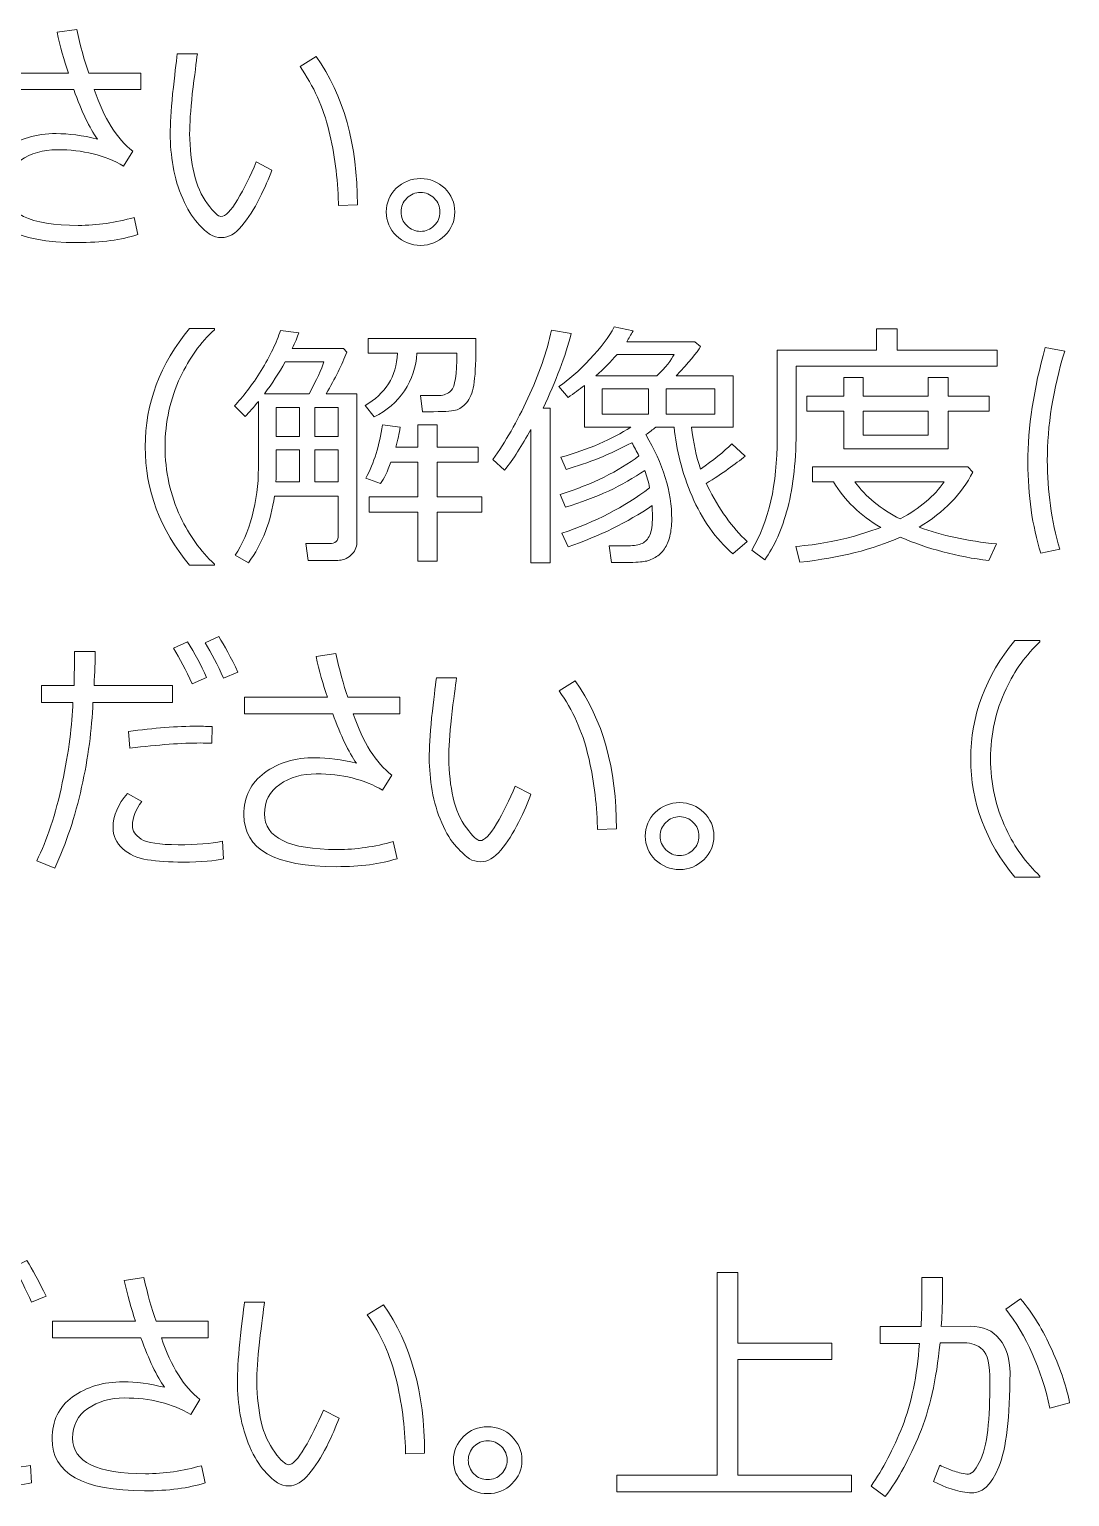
# Model space of a CAD drawing. Extents: x 0 to 812, y 0 to 300.
# Drawn here: x 673.75 to 693.76, y 183.8 to 212.01 of the extents above; entities that cross this region are included whole.
import ezdxf

# ---------------------------------------------------------------- set-up
doc = ezdxf.new("R2010")
doc.units = 0
doc.header["$MEASUREMENT"] = 0
doc.layers.add('TEMPLATE', color=216, linetype='CONTINUOUS', true_color=0x4c004c)

# ---------------------------------------------------------------- blocks, each defined once
blk = doc.blocks.new('block 3')
at = {"layer": 'TEMPLATE', "color": 252, "lineweight": 9, "true_color": 0x989898}
for points in [[(689.416, -96.058), (689.416, -95.328), (688.701, -95.328), (688.701, -95.042), (689.416, -95.042), (689.416, -94.681), (689.783, -94.681), (689.783, -95.042), (691.037, -95.042), (691.037, -94.681), (691.421, -94.681), (691.421, -95.042), (692.212, -95.042), (692.212, -95.328), (691.421, -95.328), (691.421, -96.058), (689.416, -96.058)], [(685.659, -95.389), (685.659, -94.901), (684.768, -94.901), (684.768, -95.389), (685.659, -95.389)], [(685.996, -94.901), (685.996, -95.389), (686.931, -95.389), (686.931, -94.901), (685.996, -94.901)], [(678.945, -95.262), (678.496, -95.262), (678.496, -95.821), (678.945, -95.821), (678.945, -95.262)], [(679.69, -95.821), (679.69, -95.262), (679.236, -95.262), (679.236, -95.821), (679.69, -95.821)], [(689.783, -95.328), (689.783, -95.792), (691.037, -95.792), (691.037, -95.328), (689.783, -95.328)], [(679.69, -96.69), (679.69, -96.072), (679.236, -96.072), (679.236, -96.69), (679.69, -96.69)]]:
    blk.add_lwpolyline(points, dxfattribs=at)
at = {"layer": 'TEMPLATE', "color": 214, "lineweight": 9, "true_color": 0x7f007f}
blk.add_lwpolyline([(685.047, -116.111), (685.047, -115.791), (686.978, -115.791), (686.978, -111.89), (687.376, -111.89), (687.376, -113.252), (689.182, -113.252), (689.182, -113.567), (687.376, -113.567), (687.376, -115.791), (689.559, -115.791), (689.559, -116.111), (685.047, -116.111)], dxfattribs=at)
at = {"layer": 'TEMPLATE', "color": 252, "lineweight": 9, "true_color": 0x989898}
for points, knots in [([(675.837, -91.935), (675.521, -92.038), (675.133, -92.089), (674.673, -92.089), (673.486, -92.089), (672.893, -91.756), (672.893, -91.09), (672.893, -90.745), (673.025, -90.476), (673.288, -90.284), (673.552, -90.091), (673.877, -89.994), (674.262, -89.994), (674.505, -89.994), (674.769, -90.029), (675.056, -90.099), (674.906, -89.888), (674.755, -89.571), (674.602, -89.149), (674.602, -89.149), (672.903, -89.149), (672.903, -89.149), (672.903, -89.149), (672.903, -88.83), (672.903, -88.83), (672.903, -88.83), (674.499, -88.83), (674.499, -88.83), (674.415, -88.585), (674.341, -88.324), (674.28, -88.046), (674.28, -88.046), (674.66, -87.99), (674.66, -87.99), (674.729, -88.307), (674.806, -88.587), (674.892, -88.83), (674.892, -88.83), (675.893, -88.83), (675.893, -88.83), (675.893, -88.83), (675.893, -89.149), (675.893, -89.149), (675.893, -89.149), (674.995, -89.149), (674.995, -89.149), (675.184, -89.701), (675.431, -90.095), (675.737, -90.331), (675.737, -90.331), (675.559, -90.619), (675.559, -90.619), (675.204, -90.409), (674.779, -90.304), (674.284, -90.304), (674.011, -90.304), (673.777, -90.372), (673.581, -90.507), (673.386, -90.642), (673.288, -90.832), (673.288, -91.076), (673.288, -91.532), (673.755, -91.759), (674.687, -91.759), (675.053, -91.759), (675.412, -91.708), (675.764, -91.606), (675.764, -91.606), (675.837, -91.935), (675.837, -91.935)], [0, 0, 0, 0, 1, 1, 1, 2, 2, 2, 3, 3, 3, 4, 4, 4, 5, 5, 5, 6, 6, 6, 7, 7, 7, 8, 8, 8, 9, 9, 9, 10, 10, 10, 11, 11, 11, 12, 12, 12, 13, 13, 13, 14, 14, 14, 15, 15, 15, 16, 16, 16, 17, 17, 17, 18, 18, 18, 19, 19, 19, 20, 20, 20, 21, 21, 21, 22, 22, 22, 23, 23, 23, 23]), ([(678.413, -90.695), (678.358, -90.85), (678.278, -91.03), (678.175, -91.237), (678.072, -91.444), (677.958, -91.621), (677.833, -91.77), (677.709, -91.919), (677.58, -91.994), (677.446, -91.994), (677.365, -91.994), (677.292, -91.974), (677.229, -91.935), (677.165, -91.896), (677.082, -91.82), (676.98, -91.708), (676.877, -91.596), (676.783, -91.442), (676.698, -91.245), (676.612, -91.049), (676.551, -90.844), (676.513, -90.629), (676.476, -90.414), (676.457, -90.205), (676.457, -90.002), (676.457, -89.819), (676.473, -89.561), (676.504, -89.228), (676.543, -88.878), (676.573, -88.622), (676.594, -88.461), (676.594, -88.461), (676.98, -88.461), (676.98, -88.461), (676.96, -88.608), (676.928, -88.863), (676.882, -89.228), (676.848, -89.553), (676.831, -89.81), (676.831, -89.999), (676.836, -90.282), (676.864, -90.537), (676.916, -90.763), (676.968, -90.989), (677.055, -91.184), (677.175, -91.345), (677.295, -91.507), (677.382, -91.588), (677.434, -91.588), (677.519, -91.588), (677.624, -91.481), (677.751, -91.265), (677.878, -91.049), (677.999, -90.807), (678.113, -90.539), (678.113, -90.539), (678.413, -90.695), (678.413, -90.695)], [0, 0, 0, 0, 1, 1, 1, 2, 2, 2, 3, 3, 3, 4, 4, 4, 5, 5, 5, 6, 6, 6, 7, 7, 7, 8, 8, 8, 9, 9, 9, 10, 10, 10, 11, 11, 11, 12, 12, 12, 13, 13, 13, 14, 14, 14, 15, 15, 15, 16, 16, 16, 17, 17, 17, 18, 18, 18, 19, 19, 19, 19]), ([(680.058, -91.364), (680.058, -91.364), (679.692, -91.376), (679.692, -91.376), (679.692, -91.376), (679.692, -91.332), (679.692, -91.332), (679.679, -90.847), (679.618, -90.382), (679.51, -89.936), (679.402, -89.49), (679.217, -89.079), (678.955, -88.705), (678.955, -88.705), (679.265, -88.515), (679.265, -88.515), (679.794, -89.254), (680.058, -90.203), (680.058, -91.364)], [0, 0, 0, 0, 1, 1, 1, 2, 2, 2, 3, 3, 3, 4, 4, 4, 5, 5, 5, 6, 6, 6, 6]), ([(680.613, -91.501), (680.613, -91.323), (680.677, -91.172), (680.806, -91.046), (680.934, -90.921), (681.09, -90.859), (681.272, -90.859), (681.454, -90.859), (681.61, -90.921), (681.738, -91.046), (681.867, -91.172), (681.931, -91.323), (681.931, -91.501), (681.931, -91.678), (681.867, -91.829), (681.738, -91.955), (681.61, -92.08), (681.454, -92.143), (681.272, -92.143), (681.09, -92.143), (680.934, -92.08), (680.806, -91.955), (680.677, -91.829), (680.613, -91.678), (680.613, -91.501)], [0, 0, 0, 0, 1, 1, 1, 2, 2, 2, 3, 3, 3, 4, 4, 4, 5, 5, 5, 6, 6, 6, 7, 7, 7, 8, 8, 8, 8]), ([(680.898, -91.501), (680.898, -91.603), (680.935, -91.691), (681.008, -91.764), (681.082, -91.837), (681.169, -91.874), (681.272, -91.874), (681.374, -91.874), (681.462, -91.837), (681.536, -91.764), (681.609, -91.691), (681.646, -91.603), (681.646, -91.501), (681.646, -91.398), (681.609, -91.31), (681.536, -91.237), (681.462, -91.164), (681.374, -91.127), (681.272, -91.127), (681.169, -91.127), (681.082, -91.164), (681.008, -91.237), (680.935, -91.31), (680.898, -91.398), (680.898, -91.501)], [0, 0, 0, 0, 1, 1, 1, 2, 2, 2, 3, 3, 3, 4, 4, 4, 5, 5, 5, 6, 6, 6, 7, 7, 7, 8, 8, 8, 8]), ([(677.307, -98.289), (677.307, -98.289), (676.826, -98.289), (676.826, -98.289), (676.26, -97.609), (675.977, -96.85), (675.977, -96.014), (675.977, -95.184), (676.26, -94.426), (676.826, -93.741), (676.826, -93.741), (677.307, -93.741), (677.307, -93.741), (677.307, -93.741), (677.307, -93.765), (677.307, -93.765), (677.04, -94.013), (676.823, -94.314), (676.655, -94.671), (676.457, -95.094), (676.358, -95.542), (676.358, -96.014), (676.358, -96.489), (676.457, -96.939), (676.655, -97.364), (676.823, -97.72), (677.04, -98.022), (677.307, -98.27), (677.307, -98.27), (677.307, -98.289), (677.307, -98.289)], [0, 0, 0, 0, 1, 1, 1, 2, 2, 2, 3, 3, 3, 4, 4, 4, 5, 5, 5, 6, 6, 6, 7, 7, 7, 8, 8, 8, 9, 9, 9, 10, 10, 10, 10]), ([(679.68, -98.199), (679.68, -98.199), (679.109, -98.199), (679.109, -98.199), (679.109, -98.199), (679.067, -97.877), (679.067, -97.877), (679.067, -97.877), (679.516, -97.877), (679.516, -97.877), (679.632, -97.877), (679.69, -97.824), (679.69, -97.718), (679.69, -97.718), (679.69, -96.963), (679.69, -96.963), (679.69, -96.963), (678.462, -96.963), (678.462, -96.963), (678.397, -97.445), (678.23, -97.874), (677.961, -98.25), (677.961, -98.25), (677.705, -98.101), (677.705, -98.101), (677.844, -97.896), (677.953, -97.645), (678.033, -97.348), (678.114, -97.051), (678.154, -96.743), (678.154, -96.424), (678.154, -96.424), (678.154, -95.142), (678.154, -95.142), (678.062, -95.258), (677.977, -95.355), (677.9, -95.435), (677.9, -95.435), (677.691, -95.23), (677.691, -95.23), (677.86, -95.061), (678.031, -94.834), (678.206, -94.55), (678.38, -94.266), (678.504, -94.009), (678.579, -93.777), (678.579, -93.777), (678.931, -93.824), (678.931, -93.824), (678.905, -93.908), (678.862, -94.01), (678.804, -94.129), (678.804, -94.129), (679.792, -94.129), (679.792, -94.129), (679.792, -94.129), (679.853, -94.195), (679.853, -94.195), (679.762, -94.437), (679.63, -94.704), (679.456, -94.996), (679.456, -94.996), (680.046, -94.996), (680.046, -94.996), (680.046, -94.996), (680.046, -97.857), (680.046, -97.857), (680.046, -97.956), (680.008, -98.038), (679.933, -98.102), (679.857, -98.167), (679.773, -98.199), (679.68, -98.199)], [0, 0, 0, 0, 1, 1, 1, 2, 2, 2, 3, 3, 3, 4, 4, 4, 5, 5, 5, 6, 6, 6, 7, 7, 7, 8, 8, 8, 9, 9, 9, 10, 10, 10, 11, 11, 11, 12, 12, 12, 13, 13, 13, 14, 14, 14, 15, 15, 15, 16, 16, 16, 17, 17, 17, 18, 18, 18, 19, 19, 19, 20, 20, 20, 21, 21, 21, 22, 22, 22, 23, 23, 23, 24, 24, 24, 24]), ([(680.378, -95.44), (680.378, -95.44), (680.205, -95.22), (680.205, -95.22), (680.596, -95.001), (680.804, -94.667), (680.83, -94.219), (680.83, -94.219), (680.266, -94.219), (680.266, -94.219), (680.266, -94.219), (680.266, -93.934), (680.266, -93.934), (680.266, -93.934), (682.336, -93.934), (682.336, -93.934), (682.336, -93.934), (682.336, -94.107), (682.336, -94.107), (682.336, -94.436), (682.323, -94.677), (682.295, -94.83), (682.267, -94.983), (682.221, -95.097), (682.157, -95.171), (682.093, -95.246), (682.022, -95.294), (681.945, -95.313), (681.867, -95.333), (681.694, -95.342), (681.426, -95.342), (681.426, -95.342), (681.311, -95.342), (681.311, -95.342), (681.311, -95.342), (681.27, -95.032), (681.27, -95.032), (681.27, -95.032), (681.643, -95.032), (681.643, -95.032), (681.718, -95.032), (681.791, -94.999), (681.863, -94.933), (681.934, -94.867), (681.97, -94.629), (681.97, -94.219), (681.97, -94.219), (681.204, -94.219), (681.204, -94.219), (681.187, -94.478), (681.106, -94.717), (680.961, -94.937), (680.815, -95.157), (680.621, -95.324), (680.378, -95.44)], [0, 0, 0, 0, 1, 1, 1, 2, 2, 2, 3, 3, 3, 4, 4, 4, 5, 5, 5, 6, 6, 6, 7, 7, 7, 8, 8, 8, 9, 9, 9, 10, 10, 10, 11, 11, 11, 12, 12, 12, 13, 13, 13, 14, 14, 14, 15, 15, 15, 16, 16, 16, 17, 17, 17, 18, 18, 18, 18]), ([(683.394, -98.25), (683.394, -98.25), (683.394, -95.684), (683.394, -95.684), (683.224, -95.993), (683.056, -96.254), (682.888, -96.465), (682.888, -96.465), (682.664, -96.26), (682.664, -96.26), (682.904, -95.925), (683.129, -95.532), (683.338, -95.081), (683.548, -94.63), (683.699, -94.194), (683.791, -93.773), (683.791, -93.773), (684.17, -93.838), (684.17, -93.838), (684.057, -94.273), (683.877, -94.751), (683.628, -95.272), (683.628, -95.272), (683.767, -95.272), (683.767, -95.272), (683.767, -95.272), (683.767, -98.25), (683.767, -98.25), (683.767, -98.25), (683.394, -98.25), (683.394, -98.25)], [0, 0, 0, 0, 1, 1, 1, 2, 2, 2, 3, 3, 3, 4, 4, 4, 5, 5, 5, 6, 6, 6, 7, 7, 7, 8, 8, 8, 9, 9, 9, 10, 10, 10, 10]), ([(684.109, -97.94), (684.109, -97.94), (683.992, -97.679), (683.992, -97.679), (684.63, -97.464), (685.192, -97.173), (685.679, -96.805), (685.656, -96.692), (685.625, -96.581), (685.586, -96.47), (685.163, -96.762), (684.654, -96.998), (684.06, -97.178), (684.06, -97.178), (683.958, -96.934), (683.958, -96.934), (684.581, -96.732), (685.085, -96.485), (685.471, -96.192), (685.429, -96.102), (685.383, -96.018), (685.334, -95.938), (684.918, -96.161), (684.496, -96.332), (684.07, -96.451), (684.07, -96.451), (683.972, -96.216), (683.972, -96.216), (684.506, -96.067), (684.954, -95.874), (685.315, -95.638), (685.315, -95.638), (684.426, -95.638), (684.426, -95.638), (684.426, -95.638), (684.426, -94.837), (684.426, -94.837), (684.329, -94.913), (684.223, -94.99), (684.109, -95.066), (684.109, -95.066), (683.931, -94.859), (683.931, -94.859), (684.116, -94.734), (684.316, -94.559), (684.529, -94.334), (684.742, -94.11), (684.898, -93.902), (684.997, -93.711), (684.997, -93.711), (685.359, -93.787), (685.359, -93.787), (685.318, -93.865), (685.277, -93.935), (685.237, -93.997), (685.237, -93.997), (686.548, -93.997), (686.548, -93.997), (686.548, -93.997), (686.66, -94.087), (686.66, -94.087), (686.588, -94.203), (686.43, -94.392), (686.187, -94.654), (686.187, -94.654), (687.283, -94.654), (687.283, -94.654), (687.283, -94.654), (687.283, -95.638), (687.283, -95.638), (687.283, -95.638), (686.482, -95.638), (686.482, -95.638), (686.519, -95.937), (686.578, -96.207), (686.657, -96.446), (686.902, -96.277), (687.103, -96.115), (687.261, -95.96), (687.261, -95.96), (687.517, -96.194), (687.517, -96.194), (687.33, -96.349), (687.08, -96.525), (686.767, -96.722), (686.774, -96.732), (686.782, -96.748), (686.792, -96.771), (687.015, -97.216), (687.269, -97.572), (687.554, -97.837), (687.554, -97.837), (687.278, -98.072), (687.278, -98.072), (686.946, -97.782), (686.685, -97.414), (686.495, -96.966), (686.306, -96.518), (686.19, -96.076), (686.15, -95.638), (686.15, -95.638), (685.796, -95.638), (685.796, -95.638), (685.739, -95.686), (685.675, -95.735), (685.603, -95.782), (685.936, -96.338), (686.104, -96.88), (686.104, -97.408), (686.104, -97.53), (686.091, -97.638), (686.068, -97.734), (686.044, -97.829), (686.009, -97.911), (685.962, -97.979), (685.915, -98.047), (685.855, -98.102), (685.785, -98.144), (685.714, -98.185), (685.642, -98.212), (685.567, -98.223), (685.493, -98.234), (685.358, -98.24), (685.161, -98.24), (685.161, -98.24), (684.946, -98.24), (684.946, -98.24), (684.946, -98.24), (684.9, -97.918), (684.9, -97.918), (684.9, -97.918), (685.268, -97.918), (685.268, -97.918), (685.382, -97.918), (685.471, -97.903), (685.536, -97.873), (685.6, -97.843), (685.648, -97.79), (685.681, -97.715), (685.714, -97.641), (685.731, -97.521), (685.732, -97.357), (685.732, -97.357), (685.732, -97.327), (685.732, -97.327), (685.732, -97.277), (685.73, -97.216), (685.725, -97.147), (685.253, -97.47), (684.714, -97.735), (684.109, -97.94)], [0, 0, 0, 0, 1, 1, 1, 2, 2, 2, 3, 3, 3, 4, 4, 4, 5, 5, 5, 6, 6, 6, 7, 7, 7, 8, 8, 8, 9, 9, 9, 10, 10, 10, 11, 11, 11, 12, 12, 12, 13, 13, 13, 14, 14, 14, 15, 15, 15, 16, 16, 16, 17, 17, 17, 18, 18, 18, 19, 19, 19, 20, 20, 20, 21, 21, 21, 22, 22, 22, 23, 23, 23, 24, 24, 24, 25, 25, 25, 26, 26, 26, 27, 27, 27, 28, 28, 28, 29, 29, 29, 30, 30, 30, 31, 31, 31, 32, 32, 32, 33, 33, 33, 34, 34, 34, 35, 35, 35, 36, 36, 36, 37, 37, 37, 38, 38, 38, 39, 39, 39, 40, 40, 40, 41, 41, 41, 42, 42, 42, 43, 43, 43, 44, 44, 44, 45, 45, 45, 46, 46, 46, 47, 47, 47, 48, 48, 48, 49, 49, 49, 50, 50, 50, 50]), ([(688.498, -94.466), (688.498, -94.466), (688.498, -95.633), (688.498, -95.633), (688.498, -96.256), (688.443, -96.775), (688.334, -97.188), (688.224, -97.601), (688.077, -97.935), (687.893, -98.189), (687.893, -98.189), (687.646, -98.001), (687.646, -98.001), (687.97, -97.456), (688.132, -96.74), (688.132, -95.853), (688.132, -95.853), (688.132, -94.161), (688.132, -94.161), (688.132, -94.161), (690.039, -94.161), (690.039, -94.161), (690.039, -94.161), (690.039, -93.746), (690.039, -93.746), (690.039, -93.746), (690.437, -93.746), (690.437, -93.746), (690.437, -93.746), (690.437, -94.161), (690.437, -94.161), (690.437, -94.161), (692.363, -94.161), (692.363, -94.161), (692.363, -94.161), (692.363, -94.466), (692.363, -94.466), (692.363, -94.466), (688.498, -94.466), (688.498, -94.466)], [0, 0, 0, 0, 1, 1, 1, 2, 2, 2, 3, 3, 3, 4, 4, 4, 5, 5, 5, 6, 6, 6, 7, 7, 7, 8, 8, 8, 9, 9, 9, 10, 10, 10, 11, 11, 11, 12, 12, 12, 13, 13, 13, 13]), ([(693.567, -97.984), (693.567, -97.984), (693.203, -98.064), (693.203, -98.064), (693.037, -97.529), (692.954, -96.948), (692.954, -96.321), (692.954, -95.638), (693.065, -94.901), (693.288, -94.11), (693.288, -94.11), (693.662, -94.175), (693.662, -94.175), (693.439, -94.911), (693.327, -95.613), (693.327, -96.28), (693.327, -96.869), (693.407, -97.437), (693.567, -97.984)], [0, 0, 0, 0, 1, 1, 1, 2, 2, 2, 3, 3, 3, 4, 4, 4, 5, 5, 5, 6, 6, 6, 6]), ([(678.271, -94.996), (678.271, -94.996), (679.131, -94.996), (679.131, -94.996), (679.274, -94.729), (679.368, -94.524), (679.414, -94.383), (679.414, -94.383), (678.669, -94.383), (678.669, -94.383), (678.547, -94.601), (678.415, -94.805), (678.271, -94.996)], [0, 0, 0, 0, 1, 1, 1, 2, 2, 2, 3, 3, 3, 4, 4, 4, 4]), ([(685.051, -94.241), (684.932, -94.381), (684.797, -94.519), (684.646, -94.654), (684.646, -94.654), (685.818, -94.654), (685.818, -94.654), (685.984, -94.486), (686.095, -94.349), (686.15, -94.241), (686.15, -94.241), (685.051, -94.241), (685.051, -94.241)], [0, 0, 0, 0, 1, 1, 1, 2, 2, 2, 3, 3, 3, 4, 4, 4, 4]), ([(680.286, -97.271), (680.286, -97.271), (680.286, -96.98), (680.286, -96.98), (680.286, -96.98), (681.221, -96.98), (681.221, -96.98), (681.221, -96.98), (681.221, -96.312), (681.221, -96.312), (681.221, -96.312), (680.703, -96.312), (680.703, -96.312), (680.635, -96.496), (680.569, -96.631), (680.505, -96.719), (680.505, -96.719), (680.22, -96.622), (680.22, -96.622), (680.376, -96.325), (680.484, -95.984), (680.542, -95.596), (680.542, -95.596), (680.879, -95.638), (680.879, -95.638), (680.864, -95.755), (680.837, -95.884), (680.796, -96.026), (680.796, -96.026), (681.221, -96.026), (681.221, -96.026), (681.221, -96.026), (681.221, -95.596), (681.221, -95.596), (681.221, -95.596), (681.592, -95.596), (681.592, -95.596), (681.592, -95.596), (681.592, -96.026), (681.592, -96.026), (681.592, -96.026), (682.383, -96.026), (682.383, -96.026), (682.383, -96.026), (682.383, -96.312), (682.383, -96.312), (682.383, -96.312), (681.592, -96.312), (681.592, -96.312), (681.592, -96.312), (681.592, -96.98), (681.592, -96.98), (681.592, -96.98), (682.449, -96.98), (682.449, -96.98), (682.449, -96.98), (682.449, -97.271), (682.449, -97.271), (682.449, -97.271), (681.592, -97.271), (681.592, -97.271), (681.592, -97.271), (681.592, -98.218), (681.592, -98.218), (681.592, -98.218), (681.221, -98.218), (681.221, -98.218), (681.221, -98.218), (681.221, -97.271), (681.221, -97.271), (681.221, -97.271), (680.286, -97.271), (680.286, -97.271)], [0, 0, 0, 0, 1, 1, 1, 2, 2, 2, 3, 3, 3, 4, 4, 4, 5, 5, 5, 6, 6, 6, 7, 7, 7, 8, 8, 8, 9, 9, 9, 10, 10, 10, 11, 11, 11, 12, 12, 12, 13, 13, 13, 14, 14, 14, 15, 15, 15, 16, 16, 16, 17, 17, 17, 18, 18, 18, 19, 19, 19, 20, 20, 20, 21, 21, 21, 22, 22, 22, 23, 23, 23, 24, 24, 24, 24]), ([(678.496, -96.072), (678.496, -96.072), (678.496, -96.443), (678.496, -96.443), (678.496, -96.525), (678.494, -96.607), (678.489, -96.69), (678.489, -96.69), (678.945, -96.69), (678.945, -96.69), (678.945, -96.69), (678.945, -96.072), (678.945, -96.072), (678.945, -96.072), (678.496, -96.072), (678.496, -96.072)], [0, 0, 0, 0, 1, 1, 1, 2, 2, 2, 3, 3, 3, 4, 4, 4, 5, 5, 5, 5]), ([(690.5, -97.752), (689.983, -97.99), (689.339, -98.151), (688.569, -98.235), (688.569, -98.235), (688.489, -97.933), (688.489, -97.933), (688.708, -97.913), (688.912, -97.886), (689.1, -97.852), (689.288, -97.818), (689.444, -97.783), (689.569, -97.747), (689.693, -97.711), (689.879, -97.651), (690.124, -97.566), (689.724, -97.332), (689.421, -97.04), (689.216, -96.69), (689.216, -96.69), (688.813, -96.69), (688.813, -96.69), (688.813, -96.69), (688.813, -96.399), (688.813, -96.399), (688.813, -96.399), (691.801, -96.399), (691.801, -96.399), (691.801, -96.399), (691.894, -96.504), (691.894, -96.504), (691.684, -96.921), (691.34, -97.273), (690.862, -97.561), (691.295, -97.721), (691.792, -97.828), (692.353, -97.884), (692.353, -97.884), (692.204, -98.204), (692.204, -98.204), (691.592, -98.13), (691.024, -97.98), (690.5, -97.752)], [0, 0, 0, 0, 1, 1, 1, 2, 2, 2, 3, 3, 3, 4, 4, 4, 5, 5, 5, 6, 6, 6, 7, 7, 7, 8, 8, 8, 9, 9, 9, 10, 10, 10, 11, 11, 11, 12, 12, 12, 13, 13, 13, 14, 14, 14, 14]), ([(690.498, -97.403), (690.879, -97.196), (691.16, -96.959), (691.342, -96.69), (691.342, -96.69), (689.626, -96.69), (689.626, -96.69), (689.831, -96.975), (690.122, -97.213), (690.498, -97.403)], [0, 0, 0, 0, 1, 1, 1, 2, 2, 2, 3, 3, 3, 3]), ([(677.158, -100.449), (677.158, -100.449), (676.877, -100.573), (676.877, -100.573), (676.76, -100.311), (676.642, -100.083), (676.523, -99.89), (676.523, -99.89), (676.787, -99.768), (676.787, -99.768), (676.928, -99.987), (677.052, -100.214), (677.158, -100.449)], [0, 0, 0, 0, 1, 1, 1, 2, 2, 2, 3, 3, 3, 4, 4, 4, 4]), ([(677.761, -100.349), (677.761, -100.349), (677.48, -100.463), (677.48, -100.463), (677.371, -100.211), (677.254, -99.986), (677.131, -99.787), (677.131, -99.787), (677.39, -99.663), (677.39, -99.663), (677.502, -99.837), (677.625, -100.065), (677.761, -100.349)], [0, 0, 0, 0, 1, 1, 1, 2, 2, 2, 3, 3, 3, 4, 4, 4, 4]), ([(693.186, -104.289), (693.186, -104.289), (692.705, -104.289), (692.705, -104.289), (692.138, -103.609), (691.855, -102.85), (691.855, -102.014), (691.855, -101.184), (692.138, -100.426), (692.705, -99.741), (692.705, -99.741), (693.186, -99.741), (693.186, -99.741), (693.186, -99.741), (693.186, -99.765), (693.186, -99.765), (692.919, -100.012), (692.702, -100.314), (692.534, -100.671), (692.335, -101.094), (692.236, -101.542), (692.236, -102.014), (692.236, -102.489), (692.335, -102.939), (692.534, -103.364), (692.702, -103.72), (692.919, -104.022), (693.186, -104.27), (693.186, -104.27), (693.186, -104.289), (693.186, -104.289)], [0, 0, 0, 0, 1, 1, 1, 2, 2, 2, 3, 3, 3, 4, 4, 4, 5, 5, 5, 6, 6, 6, 7, 7, 7, 8, 8, 8, 9, 9, 9, 10, 10, 10, 10]), ([(675.014, -99.951), (675.014, -100.133), (675.007, -100.351), (674.992, -100.605), (674.992, -100.605), (676.499, -100.605), (676.499, -100.605), (676.499, -100.605), (676.499, -100.93), (676.499, -100.93), (676.499, -100.93), (674.97, -100.93), (674.97, -100.93), (674.952, -101.451), (674.88, -101.995), (674.754, -102.562), (674.628, -103.129), (674.456, -103.647), (674.238, -104.116), (674.238, -104.116), (673.889, -103.974), (673.889, -103.974), (674.09, -103.582), (674.254, -103.083), (674.381, -102.479), (674.507, -101.874), (674.575, -101.358), (674.584, -100.93), (674.584, -100.93), (673.984, -100.93), (673.984, -100.93), (673.984, -100.93), (673.984, -100.605), (673.984, -100.605), (673.984, -100.605), (674.607, -100.605), (674.607, -100.605), (674.613, -100.395), (674.616, -100.177), (674.616, -99.951), (674.616, -99.951), (675.014, -99.951), (675.014, -99.951)], [0, 0, 0, 0, 1, 1, 1, 2, 2, 2, 3, 3, 3, 4, 4, 4, 5, 5, 5, 6, 6, 6, 7, 7, 7, 8, 8, 8, 9, 9, 9, 10, 10, 10, 11, 11, 11, 12, 12, 12, 13, 13, 13, 14, 14, 14, 14]), ([(680.82, -103.935), (680.504, -104.038), (680.116, -104.089), (679.655, -104.089), (678.469, -104.089), (677.875, -103.756), (677.875, -103.09), (677.875, -102.745), (678.007, -102.476), (678.271, -102.284), (678.535, -102.091), (678.859, -101.994), (679.245, -101.994), (679.488, -101.994), (679.752, -102.029), (680.038, -102.099), (679.889, -101.888), (679.737, -101.571), (679.584, -101.149), (679.584, -101.149), (677.885, -101.149), (677.885, -101.149), (677.885, -101.149), (677.885, -100.83), (677.885, -100.83), (677.885, -100.83), (679.482, -100.83), (679.482, -100.83), (679.397, -100.585), (679.324, -100.324), (679.262, -100.046), (679.262, -100.046), (679.643, -99.99), (679.643, -99.99), (679.711, -100.307), (679.789, -100.587), (679.875, -100.83), (679.875, -100.83), (680.876, -100.83), (680.876, -100.83), (680.876, -100.83), (680.876, -101.149), (680.876, -101.149), (680.876, -101.149), (679.977, -101.149), (679.977, -101.149), (680.166, -101.701), (680.414, -102.095), (680.72, -102.331), (680.72, -102.331), (680.541, -102.619), (680.541, -102.619), (680.187, -102.409), (679.762, -102.304), (679.267, -102.304), (678.994, -102.304), (678.759, -102.372), (678.564, -102.507), (678.369, -102.642), (678.271, -102.832), (678.271, -103.076), (678.271, -103.531), (678.737, -103.759), (679.67, -103.759), (680.036, -103.759), (680.395, -103.708), (680.746, -103.606), (680.746, -103.606), (680.82, -103.935), (680.82, -103.935)], [0, 0, 0, 0, 1, 1, 1, 2, 2, 2, 3, 3, 3, 4, 4, 4, 5, 5, 5, 6, 6, 6, 7, 7, 7, 8, 8, 8, 9, 9, 9, 10, 10, 10, 11, 11, 11, 12, 12, 12, 13, 13, 13, 14, 14, 14, 15, 15, 15, 16, 16, 16, 17, 17, 17, 18, 18, 18, 19, 19, 19, 20, 20, 20, 21, 21, 21, 22, 22, 22, 23, 23, 23, 23]), ([(683.396, -102.695), (683.34, -102.85), (683.261, -103.03), (683.158, -103.237), (683.054, -103.444), (682.94, -103.621), (682.816, -103.77), (682.691, -103.919), (682.562, -103.994), (682.429, -103.994), (682.347, -103.994), (682.275, -103.974), (682.212, -103.935), (682.148, -103.896), (682.065, -103.82), (681.963, -103.708), (681.86, -103.596), (681.766, -103.442), (681.68, -103.245), (681.595, -103.049), (681.534, -102.844), (681.496, -102.629), (681.459, -102.414), (681.44, -102.205), (681.44, -102.002), (681.44, -101.819), (681.455, -101.561), (681.486, -101.228), (681.525, -100.878), (681.556, -100.622), (681.577, -100.461), (681.577, -100.461), (681.963, -100.461), (681.963, -100.461), (681.943, -100.607), (681.91, -100.863), (681.865, -101.228), (681.831, -101.553), (681.814, -101.81), (681.814, -101.999), (681.819, -102.282), (681.847, -102.537), (681.899, -102.763), (681.951, -102.989), (682.037, -103.184), (682.158, -103.345), (682.278, -103.507), (682.365, -103.588), (682.417, -103.588), (682.501, -103.588), (682.607, -103.481), (682.734, -103.265), (682.861, -103.049), (682.981, -102.807), (683.095, -102.539), (683.095, -102.539), (683.396, -102.695), (683.396, -102.695)], [0, 0, 0, 0, 1, 1, 1, 2, 2, 2, 3, 3, 3, 4, 4, 4, 5, 5, 5, 6, 6, 6, 7, 7, 7, 8, 8, 8, 9, 9, 9, 10, 10, 10, 11, 11, 11, 12, 12, 12, 13, 13, 13, 14, 14, 14, 15, 15, 15, 16, 16, 16, 17, 17, 17, 18, 18, 18, 19, 19, 19, 19]), ([(685.041, -103.364), (685.041, -103.364), (684.675, -103.376), (684.675, -103.376), (684.675, -103.376), (684.675, -103.332), (684.675, -103.332), (684.662, -102.847), (684.601, -102.382), (684.493, -101.936), (684.385, -101.49), (684.199, -101.079), (683.938, -100.705), (683.938, -100.705), (684.248, -100.515), (684.248, -100.515), (684.776, -101.254), (685.041, -102.203), (685.041, -103.364)], [0, 0, 0, 0, 1, 1, 1, 2, 2, 2, 3, 3, 3, 4, 4, 4, 5, 5, 5, 6, 6, 6, 6]), ([(677.265, -101.396), (677.265, -101.396), (677.26, -101.716), (677.26, -101.716), (677.18, -101.713), (677.107, -101.711), (677.04, -101.711), (676.686, -101.711), (676.232, -101.744), (675.681, -101.811), (675.681, -101.811), (675.656, -101.489), (675.656, -101.489), (676.146, -101.422), (676.588, -101.389), (676.982, -101.389), (677.091, -101.389), (677.186, -101.391), (677.265, -101.396)], [0, 0, 0, 0, 1, 1, 1, 2, 2, 2, 3, 3, 3, 4, 4, 4, 5, 5, 5, 6, 6, 6, 6]), ([(677.483, -103.935), (677.321, -103.979), (677.061, -104.001), (676.701, -104.001), (676.442, -104.001), (676.215, -103.986), (676.019, -103.955), (675.823, -103.924), (675.663, -103.853), (675.542, -103.742), (675.42, -103.632), (675.358, -103.497), (675.358, -103.337), (675.358, -103.106), (675.451, -102.887), (675.637, -102.68), (675.637, -102.68), (675.91, -102.834), (675.91, -102.834), (675.791, -102.994), (675.732, -103.147), (675.732, -103.296), (675.73, -103.396), (675.785, -103.483), (675.897, -103.557), (676.008, -103.63), (676.247, -103.667), (676.613, -103.667), (676.955, -103.667), (677.238, -103.644), (677.463, -103.601), (677.463, -103.601), (677.483, -103.935), (677.483, -103.935)], [0, 0, 0, 0, 1, 1, 1, 2, 2, 2, 3, 3, 3, 4, 4, 4, 5, 5, 5, 6, 6, 6, 7, 7, 7, 8, 8, 8, 9, 9, 9, 10, 10, 10, 11, 11, 11, 11]), ([(685.595, -103.5), (685.595, -103.323), (685.659, -103.172), (685.788, -103.046), (685.917, -102.921), (686.072, -102.858), (686.254, -102.858), (686.437, -102.858), (686.592, -102.921), (686.721, -103.046), (686.849, -103.172), (686.914, -103.323), (686.914, -103.5), (686.914, -103.678), (686.849, -103.829), (686.721, -103.955), (686.592, -104.08), (686.437, -104.143), (686.254, -104.143), (686.072, -104.143), (685.917, -104.08), (685.788, -103.955), (685.659, -103.829), (685.595, -103.678), (685.595, -103.5)], [0, 0, 0, 0, 1, 1, 1, 2, 2, 2, 3, 3, 3, 4, 4, 4, 5, 5, 5, 6, 6, 6, 7, 7, 7, 8, 8, 8, 8]), ([(685.881, -103.5), (685.881, -103.603), (685.917, -103.691), (685.991, -103.764), (686.064, -103.837), (686.152, -103.874), (686.254, -103.874), (686.357, -103.874), (686.445, -103.837), (686.518, -103.764), (686.591, -103.691), (686.628, -103.603), (686.628, -103.5), (686.628, -103.398), (686.591, -103.31), (686.518, -103.237), (686.445, -103.164), (686.357, -103.127), (686.254, -103.127), (686.152, -103.127), (686.064, -103.164), (685.991, -103.237), (685.917, -103.31), (685.881, -103.398), (685.881, -103.5)], [0, 0, 0, 0, 1, 1, 1, 2, 2, 2, 3, 3, 3, 4, 4, 4, 5, 5, 5, 6, 6, 6, 7, 7, 7, 8, 8, 8, 8])]:
    blk.add_open_spline(points, degree=3, knots=knots, dxfattribs=at)
at = {"layer": 'TEMPLATE', "color": 214, "lineweight": 9, "true_color": 0x7f007f}
for points, knots in [([(674.07, -112.349), (674.07, -112.349), (673.789, -112.464), (673.789, -112.464), (673.68, -112.211), (673.564, -111.986), (673.44, -111.787), (673.44, -111.787), (673.699, -111.663), (673.699, -111.663), (673.811, -111.837), (673.935, -112.066), (674.07, -112.349)], [0, 0, 0, 0, 1, 1, 1, 2, 2, 2, 3, 3, 3, 4, 4, 4, 4]), ([(677.129, -115.935), (676.813, -116.038), (676.425, -116.089), (675.965, -116.089), (674.778, -116.089), (674.185, -115.756), (674.185, -115.09), (674.185, -114.745), (674.316, -114.476), (674.58, -114.284), (674.844, -114.091), (675.168, -113.994), (675.554, -113.994), (675.797, -113.994), (676.061, -114.029), (676.348, -114.099), (676.198, -113.888), (676.047, -113.571), (675.894, -113.15), (675.894, -113.15), (674.194, -113.15), (674.194, -113.15), (674.194, -113.15), (674.194, -112.83), (674.194, -112.83), (674.194, -112.83), (675.791, -112.83), (675.791, -112.83), (675.707, -112.586), (675.633, -112.324), (675.572, -112.046), (675.572, -112.046), (675.952, -111.99), (675.952, -111.99), (676.021, -112.307), (676.098, -112.587), (676.184, -112.83), (676.184, -112.83), (677.185, -112.83), (677.185, -112.83), (677.185, -112.83), (677.185, -113.15), (677.185, -113.15), (677.185, -113.15), (676.287, -113.15), (676.287, -113.15), (676.476, -113.701), (676.723, -114.095), (677.029, -114.331), (677.029, -114.331), (676.851, -114.619), (676.851, -114.619), (676.496, -114.409), (676.071, -114.304), (675.576, -114.304), (675.303, -114.304), (675.069, -114.372), (674.873, -114.507), (674.678, -114.642), (674.58, -114.832), (674.58, -115.076), (674.58, -115.532), (675.046, -115.76), (675.979, -115.76), (676.345, -115.76), (676.704, -115.708), (677.056, -115.606), (677.056, -115.606), (677.129, -115.935), (677.129, -115.935)], [0, 0, 0, 0, 1, 1, 1, 2, 2, 2, 3, 3, 3, 4, 4, 4, 5, 5, 5, 6, 6, 6, 7, 7, 7, 8, 8, 8, 9, 9, 9, 10, 10, 10, 11, 11, 11, 12, 12, 12, 13, 13, 13, 14, 14, 14, 15, 15, 15, 16, 16, 16, 17, 17, 17, 18, 18, 18, 19, 19, 19, 20, 20, 20, 21, 21, 21, 22, 22, 22, 23, 23, 23, 23]), ([(691.311, -112.427), (691.308, -112.573), (691.3, -112.74), (691.287, -112.927), (691.287, -112.927), (691.843, -112.925), (691.843, -112.925), (692.091, -112.925), (692.28, -113.008), (692.411, -113.173), (692.542, -113.338), (692.609, -113.554), (692.61, -113.821), (692.609, -114.674), (692.537, -115.277), (692.395, -115.631), (692.254, -115.985), (692.066, -116.152), (691.831, -116.131), (691.589, -116.101), (691.358, -116.027), (691.14, -115.908), (691.14, -115.908), (691.263, -115.598), (691.263, -115.598), (691.347, -115.639), (691.43, -115.674), (691.51, -115.703), (691.591, -115.733), (691.681, -115.755), (691.782, -115.772), (691.859, -115.78), (691.937, -115.705), (692.018, -115.547), (692.099, -115.389), (692.153, -115.18), (692.182, -114.92), (692.21, -114.659), (692.224, -114.348), (692.224, -113.987), (692.224, -113.665), (692.177, -113.46), (692.083, -113.374), (691.988, -113.288), (691.869, -113.245), (691.724, -113.245), (691.724, -113.245), (691.265, -113.247), (691.265, -113.247), (691.192, -113.957), (691.061, -114.541), (690.872, -114.999), (690.683, -115.457), (690.463, -115.858), (690.212, -116.201), (690.212, -116.201), (689.937, -116.001), (689.937, -116.001), (690.166, -115.669), (690.367, -115.285), (690.54, -114.85), (690.712, -114.415), (690.822, -113.883), (690.869, -113.255), (690.869, -113.255), (690.11, -113.255), (690.11, -113.255), (690.11, -113.255), (690.11, -112.927), (690.11, -112.927), (690.11, -112.927), (690.899, -112.927), (690.899, -112.927), (690.91, -112.778), (690.916, -112.464), (690.916, -111.987), (690.916, -111.987), (691.311, -111.987), (691.311, -111.987), (691.311, -111.987), (691.311, -112.427), (691.311, -112.427)], [0, 0, 0, 0, 1, 1, 1, 2, 2, 2, 3, 3, 3, 4, 4, 4, 5, 5, 5, 6, 6, 6, 7, 7, 7, 8, 8, 8, 9, 9, 9, 10, 10, 10, 11, 11, 11, 12, 12, 12, 13, 13, 13, 14, 14, 14, 15, 15, 15, 16, 16, 16, 17, 17, 17, 18, 18, 18, 19, 19, 19, 20, 20, 20, 21, 21, 21, 22, 22, 22, 23, 23, 23, 24, 24, 24, 25, 25, 25, 26, 26, 26, 27, 27, 27, 27]), ([(679.705, -114.695), (679.649, -114.85), (679.57, -115.03), (679.467, -115.237), (679.364, -115.444), (679.249, -115.622), (679.125, -115.77), (679, -115.919), (678.872, -115.994), (678.738, -115.994), (678.657, -115.994), (678.584, -115.974), (678.521, -115.935), (678.457, -115.896), (678.374, -115.821), (678.272, -115.708), (678.169, -115.596), (678.075, -115.442), (677.99, -115.246), (677.904, -115.049), (677.843, -114.844), (677.805, -114.629), (677.768, -114.414), (677.749, -114.205), (677.749, -114.002), (677.749, -113.819), (677.765, -113.561), (677.796, -113.228), (677.835, -112.878), (677.865, -112.622), (677.886, -112.461), (677.886, -112.461), (678.272, -112.461), (678.272, -112.461), (678.252, -112.608), (678.22, -112.863), (678.174, -113.228), (678.14, -113.553), (678.123, -113.81), (678.123, -113.999), (678.128, -114.282), (678.156, -114.537), (678.208, -114.763), (678.26, -114.99), (678.347, -115.184), (678.467, -115.346), (678.587, -115.508), (678.674, -115.588), (678.726, -115.588), (678.811, -115.588), (678.916, -115.481), (679.043, -115.265), (679.17, -115.049), (679.291, -114.807), (679.405, -114.539), (679.405, -114.539), (679.705, -114.695), (679.705, -114.695)], [0, 0, 0, 0, 1, 1, 1, 2, 2, 2, 3, 3, 3, 4, 4, 4, 5, 5, 5, 6, 6, 6, 7, 7, 7, 8, 8, 8, 9, 9, 9, 10, 10, 10, 11, 11, 11, 12, 12, 12, 13, 13, 13, 14, 14, 14, 15, 15, 15, 16, 16, 16, 17, 17, 17, 18, 18, 18, 19, 19, 19, 19]), ([(681.35, -115.364), (681.35, -115.364), (680.984, -115.376), (680.984, -115.376), (680.984, -115.376), (680.984, -115.332), (680.984, -115.332), (680.971, -114.847), (680.91, -114.382), (680.802, -113.936), (680.694, -113.49), (680.509, -113.08), (680.247, -112.705), (680.247, -112.705), (680.557, -112.515), (680.557, -112.515), (681.086, -113.254), (681.35, -114.204), (681.35, -115.364)], [0, 0, 0, 0, 1, 1, 1, 2, 2, 2, 3, 3, 3, 4, 4, 4, 5, 5, 5, 6, 6, 6, 6]), ([(693.757, -114.4), (693.757, -114.4), (693.379, -114.5), (693.379, -114.5), (693.207, -113.736), (692.923, -113.102), (692.53, -112.595), (692.53, -112.595), (692.815, -112.4), (692.815, -112.4), (693.045, -112.672), (693.246, -113.001), (693.418, -113.386), (693.591, -113.772), (693.704, -114.11), (693.757, -114.4)], [0, 0, 0, 0, 1, 1, 1, 2, 2, 2, 3, 3, 3, 4, 4, 4, 5, 5, 5, 5]), ([(673.792, -115.935), (673.631, -115.979), (673.37, -116.001), (673.01, -116.001), (672.752, -116.001), (672.524, -115.986), (672.328, -115.955), (672.132, -115.924), (671.973, -115.853), (671.851, -115.742), (671.729, -115.632), (671.668, -115.497), (671.668, -115.337), (671.668, -115.106), (671.761, -114.887), (671.946, -114.68), (671.946, -114.68), (672.219, -114.834), (672.219, -114.834), (672.101, -114.994), (672.041, -115.147), (672.041, -115.296), (672.04, -115.397), (672.094, -115.484), (672.206, -115.557), (672.318, -115.63), (672.556, -115.667), (672.923, -115.667), (673.264, -115.667), (673.548, -115.645), (673.772, -115.601), (673.772, -115.601), (673.792, -115.935), (673.792, -115.935)], [0, 0, 0, 0, 1, 1, 1, 2, 2, 2, 3, 3, 3, 4, 4, 4, 5, 5, 5, 6, 6, 6, 7, 7, 7, 8, 8, 8, 9, 9, 9, 10, 10, 10, 11, 11, 11, 11]), ([(681.905, -115.501), (681.905, -115.323), (681.969, -115.172), (682.098, -115.047), (682.226, -114.921), (682.381, -114.859), (682.564, -114.859), (682.746, -114.859), (682.902, -114.921), (683.03, -115.047), (683.159, -115.172), (683.223, -115.323), (683.223, -115.501), (683.223, -115.678), (683.159, -115.829), (683.03, -115.955), (682.902, -116.08), (682.746, -116.143), (682.564, -116.143), (682.381, -116.143), (682.226, -116.08), (682.098, -115.955), (681.969, -115.829), (681.905, -115.678), (681.905, -115.501)], [0, 0, 0, 0, 1, 1, 1, 2, 2, 2, 3, 3, 3, 4, 4, 4, 5, 5, 5, 6, 6, 6, 7, 7, 7, 8, 8, 8, 8]), ([(682.19, -115.501), (682.19, -115.603), (682.227, -115.691), (682.3, -115.764), (682.374, -115.838), (682.461, -115.874), (682.564, -115.874), (682.666, -115.874), (682.754, -115.838), (682.828, -115.764), (682.901, -115.691), (682.937, -115.603), (682.937, -115.501), (682.937, -115.398), (682.901, -115.31), (682.828, -115.237), (682.754, -115.164), (682.666, -115.127), (682.564, -115.127), (682.461, -115.127), (682.374, -115.164), (682.3, -115.237), (682.227, -115.31), (682.19, -115.398), (682.19, -115.501)], [0, 0, 0, 0, 1, 1, 1, 2, 2, 2, 3, 3, 3, 4, 4, 4, 5, 5, 5, 6, 6, 6, 7, 7, 7, 8, 8, 8, 8])]:
    blk.add_open_spline(points, degree=3, knots=knots, dxfattribs=at)

msp = doc.modelspace()

# ---------------------------------------------------------------- block references
at = {"layer": 'TEMPLATE'}
msp.add_blockref('block 3', (0, 300), dxfattribs=at)

doc.saveas('drawing.dxf')
